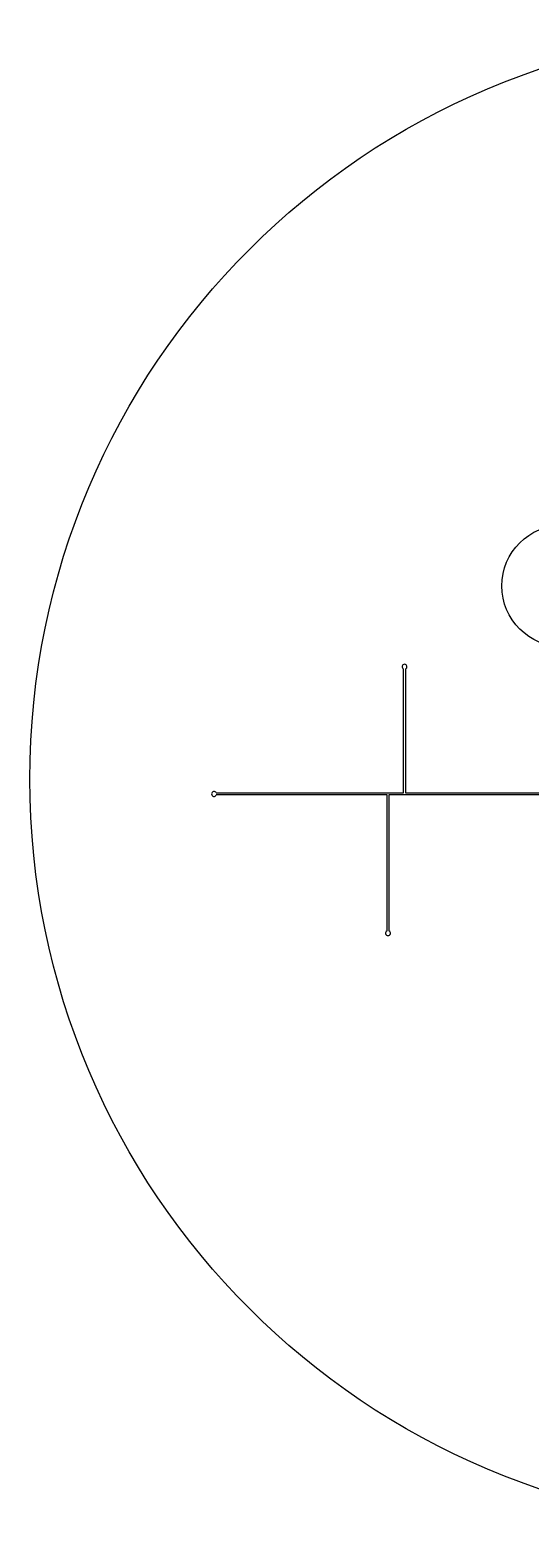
# Model space of a CAD drawing. Header units: millimetres. Extents: x 1 to 237, y 1 to 237.
# Drawn here: x 80.6 to 106.1, y 160.9 to 237.1 of the extents above; entities that cross this region are included whole.
import ezdxf

# ---------------------------------------------------------------- set-up
doc = ezdxf.new("R2010")
doc.units = ezdxf.units.MM
doc.header["$MEASUREMENT"] = 0

msp = doc.modelspace()

# ---------------------------------------------------------------- linework, layer by layer
msp.add_line((98.892, 198.248), (98.892, 198.248))
for points in [[(98.892, 198.248), (99.632, 198.248), (99.632, 204.551)], [(90.107, 198.248), (98.792, 198.248), (98.9, 198.248)], [(98.792, 191.232), (98.792, 198.148), (90.107, 198.148)], [(98.892, 198.248), (99.632, 198.248)]]:
    msp.add_lwpolyline(points)
msp.add_lwpolyline([(99.732, 204.551), (99.732, 198.248), (116.124, 198.248, -7.872983), (116.124, 198.148), (98.892, 198.148), (98.892, 191.232)], format="xyb")
for centre, radius in [((118.731, 198.958), 38.1), ((107.731, 208.78), 3.1)]:
    msp.add_circle(centre, radius)
for centre, start, end in [((99.682, 204.666), 293.57818, 246.42182), ((89.992, 198.198), 23.57818, 336.42182), ((98.842, 191.117), 113.57818, 66.42182)]:
    msp.add_arc(centre, 0.125, start, end)

doc.saveas('drawing.dxf')
